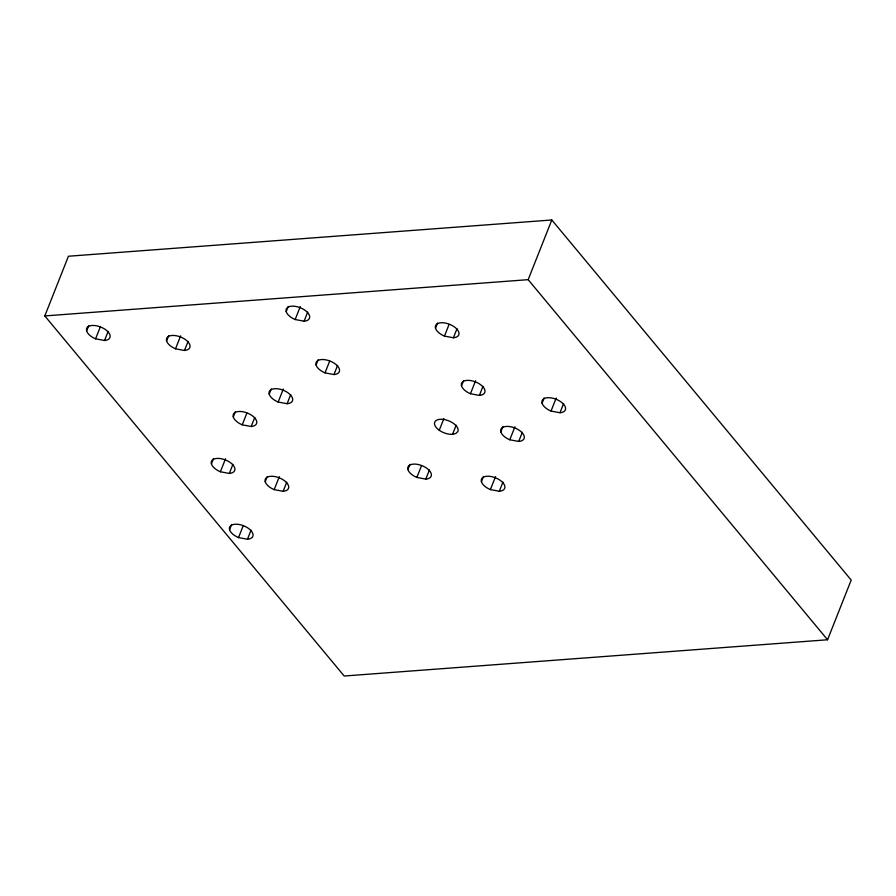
<?xml version="1.0" encoding="UTF-8"?>
<svg xmlns="http://www.w3.org/2000/svg" width="896" height="896" viewBox="0 0 896 896"><rect width="100%" height="100%" fill="white"/><g stroke="black" fill="none" stroke-linecap="round" stroke-linejoin="round"><path stroke-width="1.34" d="M44.8 315.93L68.432 256.234L551.802 219.979L851.2 580.07L827.568 639.766L344.198 676.021L44.8 315.93L528.17 279.664L827.568 639.766M86.643 330.926L88.693 325.73M108.136 331.408L104.541 340.491L95.592 338.822L100.218 327.141M166.578 340.906L168.638 335.72M188.07 341.387L184.475 350.47L175.526 348.802L180.667 335.832M211.422 463.859L213.483 458.674M233.285 416.931L235.334 411.746M232.915 464.341L229.32 473.424L220.371 471.766L225.512 458.786M286.205 311.629L288.254 306.432M254.778 417.413L251.182 426.496L242.234 424.827L246.859 413.157M307.698 312.099L304.091 321.182L295.154 319.525L300.283 306.544M269.214 394.15L271.264 388.954M290.707 394.621L287.112 403.704L278.163 402.046L283.304 389.066M229.578 529.682L231.638 524.485M251.07 530.152L247.475 539.235L238.526 537.578L243.152 525.896M265.238 481.746L267.288 476.549M316.075 364.986L318.125 359.8M286.731 482.216L283.136 491.299L274.187 489.642L279.328 476.661M337.568 365.467L333.973 374.55L325.024 372.882L329.65 361.211M435.501 328.205L437.562 323.019M457.005 328.686L453.398 337.77L444.461 336.101L449.075 324.43M407.904 469.549L409.965 464.363M429.397 470.03L425.802 479.114L416.853 477.445L421.478 465.774M439.253 430.259L443.878 418.578M461.507 385.84L463.557 380.643M452.558 434.302L455.818 433.496L457.845 431.57A12.488 6.429 21.6 0 0 445.95 419.922A12.488 6.429 21.6 0 0 434.974 425.589A12.488 6.429 21.6 0 0 452.558 434.302L456.154 425.219M483 386.322L479.405 395.405L470.456 393.736L475.586 380.755M528.17 279.664L551.802 219.979M500.83 431.883L502.88 426.686M481.432 481.701L483.482 476.504M522.323 432.354L518.728 441.448L509.779 439.779L514.92 426.798M502.925 482.171L499.33 491.254L490.381 489.597L495.522 476.616M542.08 403.178L544.141 397.981M563.573 403.659L559.978 412.742L551.029 411.074L556.17 398.093M238.526 537.578A12.488 6.429 21.6 0 1 230.798 525.616A12.488 6.429 21.6 0 1 249.346 529.066A12.488 6.429 21.6 0 1 247.475 539.235M490.381 489.597A12.488 6.429 21.6 0 1 482.653 477.635A12.488 6.429 21.6 0 1 501.2 481.085A12.488 6.429 21.6 0 1 499.33 491.254M274.187 489.642A12.488 6.429 21.6 0 1 266.459 477.68A12.488 6.429 21.6 0 1 285.006 481.13A12.488 6.429 21.6 0 1 283.136 491.299M416.864 477.445A12.477 6.429 21.6 0 1 409.136 465.494A12.477 6.429 21.6 0 1 427.683 468.944A12.477 6.429 21.6 0 1 425.802 479.114M220.371 471.766A12.488 6.429 21.6 0 1 212.643 459.805A12.488 6.429 21.6 0 1 231.202 463.254A12.488 6.429 21.6 0 1 229.32 473.424M509.779 439.779A12.488 6.429 21.6 0 1 502.051 427.818A12.488 6.429 21.6 0 1 520.598 431.267A12.488 6.429 21.6 0 1 518.728 441.448M551.029 411.074A12.488 6.429 21.6 0 1 543.301 399.112A12.488 6.429 21.6 0 1 561.859 402.562A12.488 6.429 21.6 0 1 559.978 412.742M242.234 424.827A12.488 6.429 21.6 0 1 234.506 412.877A12.488 6.429 21.6 0 1 253.053 416.326A12.488 6.429 21.6 0 1 251.182 426.496M470.456 393.736A12.488 6.429 21.6 0 1 462.728 381.774A12.488 6.429 21.6 0 1 481.275 385.224A12.488 6.429 21.6 0 1 479.405 395.405M278.163 402.046A12.488 6.429 21.6 0 1 270.435 390.085A12.488 6.429 21.6 0 1 288.982 393.534A12.488 6.429 21.6 0 1 287.112 403.704M325.024 372.882A12.488 6.429 21.6 0 1 317.296 360.931A12.488 6.429 21.6 0 1 335.843 364.381A12.488 6.429 21.6 0 1 333.973 374.55M444.45 336.101A12.488 6.429 21.6 0 1 436.722 324.15A12.488 6.429 21.6 0 1 455.28 327.589A12.488 6.429 21.6 0 1 453.398 337.77M175.526 348.802A12.488 6.429 21.6 0 1 167.798 336.851A12.488 6.429 21.6 0 1 186.346 340.301A12.488 6.429 21.6 0 1 184.475 350.47M95.592 338.822A12.488 6.429 21.6 0 1 87.864 326.861A12.488 6.429 21.6 0 1 106.411 330.31A12.488 6.429 21.6 0 1 104.541 340.491M295.154 319.525A12.488 6.429 21.6 0 1 287.426 307.563A12.488 6.429 21.6 0 1 305.973 311.013A12.488 6.429 21.6 0 1 304.091 321.182"/></g></svg>
